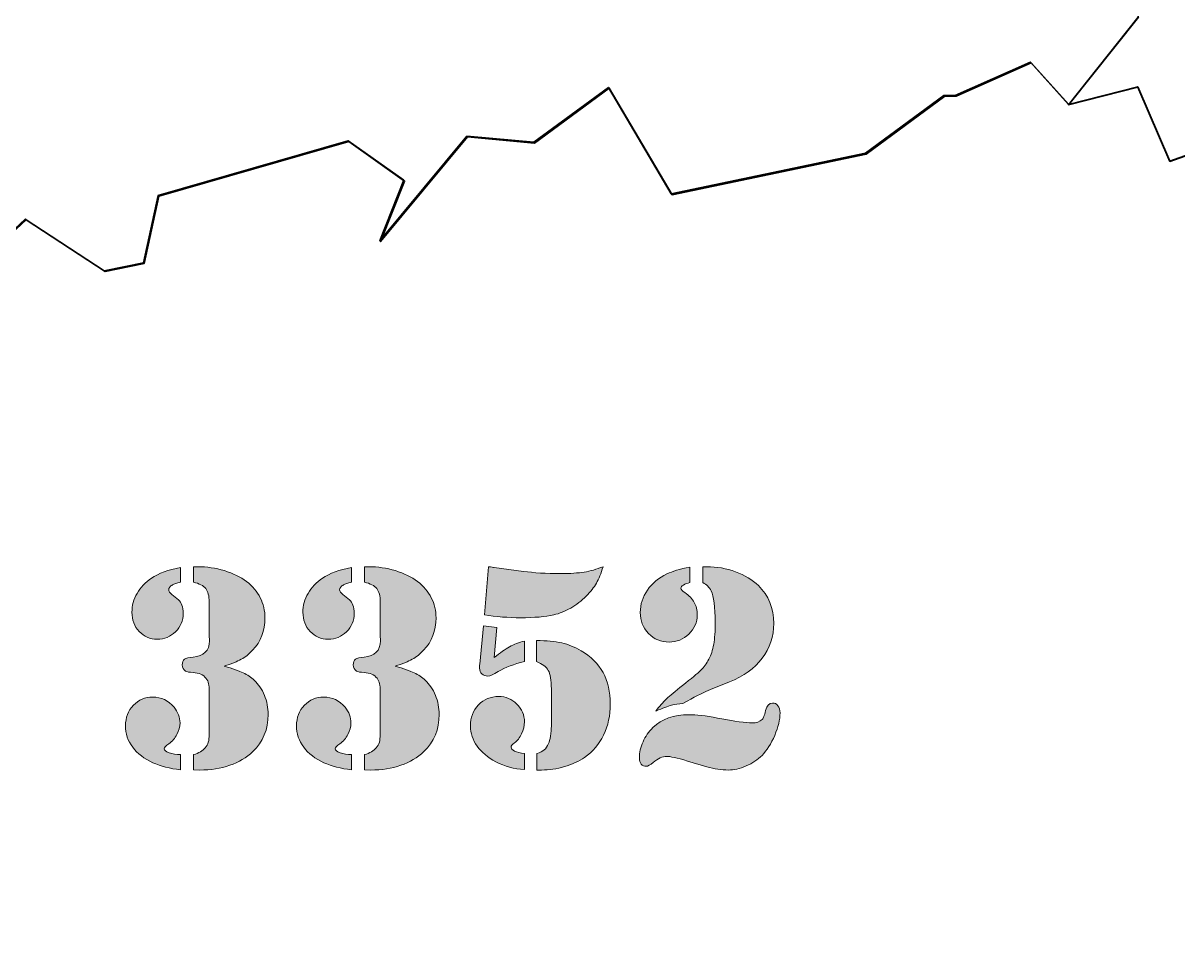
# Model space of a CAD drawing. Header units: inches. Extents: x 5 to 292, y -204 to -7.
# Drawn here: x 152.79 to 181.54, y -76.42 to -53.23 of the extents above; entities that cross this region are included whole.
import ezdxf

# ---------------------------------------------------------------- set-up
doc = ezdxf.new("R2010")
doc.units = ezdxf.units.IN
doc.header["$MEASUREMENT"] = 0
for name, color, linetype in [('Layer 4', 7, 'Continuous'), ('Legend', 7, 'Continuous'), ('MapBelgium', 7, 'Continuous')]:
    doc.layers.add(name, color=color, linetype=linetype)

# ---------------------------------------------------------------- blocks, each defined once
blk = doc.blocks.new('block 2')
at = {"layer": 'MapBelgium', "color": 250, "lineweight": 35, "true_color": 0x231f20}
for points in [[(180.56, -53.08), (178.82, -55.258), (178.82, -55.258), (177.886, -54.219), (176.013, -55.048), (176.013, -55.048), (175.732, -55.048), (175.732, -55.048), (173.776, -56.49), (168.942, -57.502), (167.376, -54.85), (165.522, -56.215), (163.854, -56.063), (161.688, -58.669), (162.285, -57.162), (160.896, -56.177), (156.164, -57.542), (155.802, -59.213), (154.827, -59.415), (152.859, -58.127), (151.643, -59.254)], [(178.811, -55.255), (180.538, -54.816), (181.339, -56.666), (182.574, -56.227)], [(151.624, -59.235), (152.84, -58.109), (154.808, -59.396), (155.783, -59.195), (156.145, -57.524), (160.877, -56.159), (162.267, -57.143), (161.669, -58.65), (163.836, -56.044), (165.504, -56.196), (167.357, -54.831), (168.923, -57.483), (173.757, -56.471), (175.713, -55.029), (175.713, -55.029), (175.995, -55.029), (175.995, -55.029), (177.867, -54.2), (178.811, -55.255), (178.811, -55.255)]]:
    blk.add_lwpolyline(points, dxfattribs=at)
blk.add_open_spline([(212.144, -31.983), (212.144, -31.983), (213.481, -33.24), (213.481, -33.24), (213.481, -33.24), (213.722, -37.309), (213.722, -37.309), (213.722, -37.309), (219.169, -39.618), (219.169, -39.618), (219.169, -39.618), (219.559, -40.834), (219.559, -40.834), (219.559, -40.834), (225.99, -40.967), (225.99, -40.967), (225.99, -40.967), (226.695, -44.031), (226.695, -44.031), (226.695, -44.031), (229.511, -42.49), (229.511, -42.49), (229.511, -42.49), (231.334, -44.767), (231.334, -44.767), (231.334, -44.767), (228.608, -47.302), (228.608, -47.302), (228.608, -47.302), (229.951, -49.214), (229.951, -49.214), (229.951, -49.214), (227.778, -49.836), (227.778, -49.836), (227.778, -49.836), (228.038, -52.711), (228.038, -52.711), (228.038, -52.711), (226.466, -52.597), (226.466, -52.597), (226.466, -52.597), (225.522, -55.32), (225.522, -55.32), (225.522, -55.32), (226.612, -56.342), (226.612, -56.342), (226.612, -56.342), (226.014, -58.765), (226.014, -58.765), (226.014, -58.765), (223.288, -62.15), (223.288, -62.15), (223.288, -62.15), (223.752, -62.856), (223.752, -62.856), (223.752, -62.856), (225.114, -62.398), (225.114, -62.398), (225.114, -62.398), (225.494, -63.323), (225.494, -63.323), (225.494, -63.323), (223.418, -67.21), (223.418, -67.21), (223.418, -67.21), (222.022, -67.105), (222.022, -67.105), (222.022, -67.105), (220.747, -69.893), (220.747, -69.893), (220.747, -69.893), (218.723, -70.797), (218.723, -70.797), (218.723, -70.797), (218.989, -74.99), (218.989, -74.99), (218.989, -74.99), (221.326, -76.445), (221.326, -76.445), (221.326, -76.445), (221.326, -76.445), (221.326, -76.445), (221.326, -76.445), (221.187, -77.166), (221.187, -77.166), (221.187, -77.166), (219.256, -77.033), (219.256, -77.033), (219.256, -77.033), (216.637, -79.92), (216.637, -79.92), (216.637, -79.92), (211.983, -81.656), (211.983, -81.656), (211.983, -81.656), (211.983, -81.656), (211.983, -81.656), (211.983, -81.656), (211.64, -81.486), (211.64, -81.486), (211.64, -81.486), (211.64, -81.486), (211.64, -81.486), (211.64, -81.486), (211.488, -83.08), (211.488, -83.08), (211.488, -83.08), (208.659, -84.807), (208.659, -84.807), (208.659, -84.807), (207.725, -83.411), (207.725, -83.411), (207.725, -83.411), (206.883, -85.165), (206.883, -85.165), (206.883, -85.165), (205.119, -85.261), (205.119, -85.261), (205.119, -85.261), (203.265, -82.51), (203.265, -82.51), (203.265, -82.51), (200.978, -82.69), (200.978, -82.69), (200.978, -82.69), (198.298, -85.487), (198.298, -85.487), (198.298, -85.487), (196.605, -84.339), (196.605, -84.339), (196.605, -84.339), (195.535, -85.58), (195.535, -85.58), (195.535, -85.58), (194.331, -84.482), (194.331, -84.482), (194.331, -84.482), (193.826, -85.373), (193.826, -85.373), (193.826, -85.373), (190.472, -84.763), (190.472, -84.763), (190.472, -84.763), (190.069, -85.654), (190.069, -85.654), (190.069, -85.654), (190.84, -86.632), (190.84, -86.632), (190.84, -86.632), (189.918, -87.468), (189.918, -87.468), (189.918, -87.468), (186.009, -86.208), (186.009, -86.208), (186.009, -86.208), (186.009, -86.208), (186.009, -86.208), (186.009, -86.208), (187.17, -83.696), (187.17, -83.696), (187.17, -83.696), (186.08, -83.135), (186.08, -83.135), (186.08, -83.135), (186.455, -81.647), (186.455, -81.647), (186.455, -81.647), (186.455, -81.647), (186.455, -81.647), (186.455, -81.647), (186.956, -81), (186.956, -81), (186.956, -81), (186.956, -81), (186.956, -81), (186.956, -81), (186.554, -78.874), (186.554, -78.874), (186.554, -78.874), (189.119, -76.726), (189.119, -76.726), (189.119, -76.726), (189.119, -76.726), (189.119, -76.726), (189.119, -76.726), (188.692, -76.708), (188.692, -76.708), (188.692, -76.708), (188.692, -76.708), (188.692, -76.708), (188.692, -76.708), (187.77, -76.203), (187.77, -76.203), (187.77, -76.203), (188.138, -73.01), (188.138, -73.01), (188.138, -73.01), (189.24, -70.107), (189.24, -70.107), (189.24, -70.107), (190.577, -70.286), (190.577, -70.286), (190.577, -70.286), (191.137, -67.755), (191.137, -67.755), (191.137, -67.755), (189.998, -66.811), (189.998, -66.811), (189.998, -66.811), (188.107, -66.857), (188.107, -66.857), (188.107, -66.857), (187.922, -66.068), (187.922, -66.068), (187.922, -66.068), (187.922, -66.068), (187.922, -66.068), (187.922, -66.068), (186.693, -66.535), (186.693, -66.535), (186.693, -66.535), (186.693, -66.535), (186.693, -66.535), (186.693, -66.535), (185.446, -67.241), (185.446, -67.241), (185.446, -67.241), (184.626, -66.059), (184.626, -66.059), (184.626, -66.059), (183.849, -66.508), (183.849, -66.508), (183.849, -66.508), (182.525, -64.05), (182.525, -64.05), (182.525, -64.05), (184.561, -62.392), (184.561, -62.392), (184.561, -62.392), (184.759, -59.941), (184.759, -59.941), (184.759, -59.941), (187.504, -58.854), (187.504, -58.854), (187.504, -58.854), (186.962, -56.611), (186.962, -56.611), (186.962, -56.611), (187.625, -56.277), (187.625, -56.277), (187.625, -56.277), (187.752, -57.097), (187.752, -57.097), (187.752, -57.097), (189.454, -56.267), (189.454, -56.267), (189.454, -56.267), (187.027, -53.822), (187.027, -53.822), (187.027, -53.822), (184.74, -54.11), (184.74, -54.11), (184.74, -54.11), (184.938, -56.317), (184.938, -56.317), (184.938, -56.317), (183.422, -57.177), (183.422, -57.177), (183.422, -57.177), (182.574, -56.233), (182.574, -56.233), (182.574, -56.233), (181.339, -56.673), (181.339, -56.673), (181.339, -56.673), (180.538, -54.822), (180.538, -54.822), (180.538, -54.822), (178.811, -55.261), (178.811, -55.261), (178.811, -55.261), (178.811, -55.261), (178.811, -55.261), (178.811, -55.261), (180.55, -53.083), (180.55, -53.083), (180.55, -53.083), (180.696, -51.402), (180.696, -51.402), (180.696, -51.402), (185.703, -50.35), (185.703, -50.35), (185.703, -50.35), (187.804, -47.311), (187.804, -47.311), (187.804, -47.311), (189.512, -47.206), (189.512, -47.206), (189.512, -47.206), (189.512, -47.206), (189.512, -47.206), (189.512, -47.206), (190.001, -47.119), (190.001, -47.119), (190.001, -47.119), (190.001, -47.119), (190.001, -47.119), (190.001, -47.119), (191.601, -46.918), (191.601, -46.918), (191.601, -46.918), (192.341, -45.272), (192.341, -45.272), (192.341, -45.272), (194.043, -45.912), (194.043, -45.912), (194.043, -45.912), (195.717, -44.238), (195.717, -44.238), (195.717, -44.238), (195.634, -41.078), (195.634, -41.078), (195.634, -41.078), (192.839, -37.572), (192.839, -37.572), (192.839, -37.572), (192.966, -35.069), (192.966, -35.069), (192.966, -35.069), (194.229, -33.657), (194.229, -33.657), (194.229, -33.657), (194.229, -33.657), (194.229, -33.657), (194.229, -33.657), (200.14, -33.503), (200.14, -33.503), (200.14, -33.503), (200.737, -32.333), (200.737, -32.333), (200.737, -32.333), (205.042, -33.484), (205.042, -33.484), (205.042, -33.484), (209.17, -29.826), (209.17, -29.826), (209.17, -29.826), (211.005, -30.306), (211.005, -30.306), (211.005, -30.306), (212.144, -31.983), (212.144, -31.983)], degree=3, knots=[0, 0, 0, 0, 1, 1, 1, 2, 2, 2, 3, 3, 3, 4, 4, 4, 5, 5, 5, 6, 6, 6, 7, 7, 7, 8, 8, 8, 9, 9, 9, 10, 10, 10, 11, 11, 11, 12, 12, 12, 13, 13, 13, 14, 14, 14, 15, 15, 15, 16, 16, 16, 17, 17, 17, 18, 18, 18, 19, 19, 19, 20, 20, 20, 21, 21, 21, 22, 22, 22, 23, 23, 23, 24, 24, 24, 25, 25, 25, 26, 26, 26, 27, 27, 27, 28, 28, 28, 29, 29, 29, 30, 30, 30, 31, 31, 31, 32, 32, 32, 33, 33, 33, 34, 34, 34, 35, 35, 35, 36, 36, 36, 37, 37, 37, 38, 38, 38, 39, 39, 39, 40, 40, 40, 41, 41, 41, 42, 42, 42, 43, 43, 43, 44, 44, 44, 45, 45, 45, 46, 46, 46, 47, 47, 47, 48, 48, 48, 49, 49, 49, 50, 50, 50, 51, 51, 51, 52, 52, 52, 53, 53, 53, 54, 54, 54, 55, 55, 55, 56, 56, 56, 57, 57, 57, 58, 58, 58, 59, 59, 59, 60, 60, 60, 61, 61, 61, 62, 62, 62, 63, 63, 63, 64, 64, 64, 65, 65, 65, 66, 66, 66, 67, 67, 67, 68, 68, 68, 69, 69, 69, 70, 70, 70, 71, 71, 71, 72, 72, 72, 73, 73, 73, 74, 74, 74, 75, 75, 75, 76, 76, 76, 77, 77, 77, 78, 78, 78, 79, 79, 79, 80, 80, 80, 81, 81, 81, 82, 82, 82, 83, 83, 83, 84, 84, 84, 85, 85, 85, 86, 86, 86, 87, 87, 87, 88, 88, 88, 89, 89, 89, 90, 90, 90, 91, 91, 91, 92, 92, 92, 93, 93, 93, 94, 94, 94, 95, 95, 95, 96, 96, 96, 97, 97, 97, 98, 98, 98, 99, 99, 99, 100, 100, 100, 101, 101, 101, 102, 102, 102, 103, 103, 103, 104, 104, 104, 105, 105, 105, 106, 106, 106, 107, 107, 107, 108, 108, 108, 109, 109, 109, 110, 110, 110, 111, 111, 111, 112, 112, 112, 113, 113, 113, 114, 114, 114, 115, 115, 115, 116, 116, 116, 117, 117, 117, 117], dxfattribs=at)
blk = doc.blocks.new('block 6')
at = {"layer": 'Legend', "true_color": 0xffffff}
h = blk.add_hatch(color=7, dxfattribs=at)
h.dxf.hatch_style = 2
edge = h.paths.add_edge_path()
edge.add_spline(control_points=[(156.706, -71.44), (156.706, -71.44), (156.706, -71.819), (156.706, -71.819), (156.439, -71.786), (156.21, -71.727), (156.019, -71.642), (155.802, -71.546), (155.634, -71.417), (155.514, -71.257), (155.395, -71.097), (155.336, -70.917), (155.336, -70.72), (155.336, -70.517), (155.4, -70.348), (155.531, -70.212), (155.661, -70.075), (155.822, -70.007), (156.016, -70.007), (156.228, -70.007), (156.404, -70.092), (156.543, -70.26), (156.642, -70.381), (156.692, -70.51), (156.692, -70.647), (156.692, -70.746), (156.667, -70.843), (156.616, -70.937), (156.565, -71.031), (156.498, -71.108), (156.413, -71.168), (156.336, -71.224), (156.297, -71.266), (156.297, -71.295), (156.297, -71.333), (156.338, -71.367), (156.421, -71.396), (156.502, -71.425), (156.598, -71.44), (156.706, -71.44)], knot_values=[0, 0, 0, 0, 1, 1, 1, 2, 2, 2, 3, 3, 3, 4, 4, 4, 5, 5, 5, 6, 6, 6, 7, 7, 7, 8, 8, 8, 9, 9, 9, 10, 10, 10, 11, 11, 11, 12, 12, 12, 13, 13, 13, 13], degree=3, periodic=1)
edge = h.paths.add_edge_path()
edge.add_spline(control_points=[(156.706, -66.78), (156.706, -66.78), (156.706, -67.146), (156.706, -67.146), (156.612, -67.167), (156.545, -67.19), (156.504, -67.215), (156.477, -67.229), (156.455, -67.248), (156.437, -67.272), (156.419, -67.296), (156.41, -67.317), (156.41, -67.334), (156.412, -67.372), (156.437, -67.411), (156.486, -67.45), (156.486, -67.45), (156.652, -67.583), (156.652, -67.583), (156.732, -67.649), (156.771, -67.763), (156.771, -67.927), (156.771, -68.103), (156.708, -68.254), (156.582, -68.379), (156.455, -68.505), (156.302, -68.567), (156.124, -68.567), (155.945, -68.567), (155.796, -68.503), (155.675, -68.374), (155.555, -68.245), (155.495, -68.085), (155.495, -67.895), (155.495, -67.731), (155.537, -67.574), (155.623, -67.426), (155.709, -67.278), (155.829, -67.152), (155.983, -67.048), (156.161, -66.928), (156.403, -66.838), (156.706, -66.78)], knot_values=[0, 0, 0, 0, 1, 1, 1, 2, 2, 2, 3, 3, 3, 4, 4, 4, 5, 5, 5, 6, 6, 6, 7, 7, 7, 8, 8, 8, 9, 9, 9, 10, 10, 10, 11, 11, 11, 12, 12, 12, 13, 13, 13, 14, 14, 14, 14], degree=3, periodic=1)
edge = h.paths.add_edge_path()
edge.add_spline(control_points=[(157.795, -69.237), (158.005, -69.299), (158.162, -69.355), (158.265, -69.405), (158.369, -69.454), (158.461, -69.515), (158.54, -69.587), (158.646, -69.686), (158.731, -69.812), (158.794, -69.964), (158.856, -70.116), (158.887, -70.274), (158.887, -70.438), (158.887, -70.811), (158.76, -71.12), (158.504, -71.364), (158.347, -71.513), (158.156, -71.627), (157.931, -71.705), (157.705, -71.784), (157.457, -71.823), (157.188, -71.823), (157.188, -71.823), (157.028, -71.819), (157.028, -71.819), (157.028, -71.819), (157.028, -71.44), (157.028, -71.44), (157.163, -71.401), (157.261, -71.344), (157.321, -71.27), (157.357, -71.226), (157.383, -71.18), (157.397, -71.13), (157.412, -71.081), (157.419, -71.015), (157.419, -70.933), (157.419, -70.933), (157.419, -69.895), (157.419, -69.895), (157.419, -69.794), (157.414, -69.72), (157.405, -69.674), (157.395, -69.628), (157.373, -69.584), (157.339, -69.54), (157.272, -69.451), (157.166, -69.403), (157.021, -69.396), (156.924, -69.391), (156.861, -69.379), (156.829, -69.36), (156.776, -69.326), (156.75, -69.275), (156.75, -69.208), (156.75, -69.14), (156.768, -69.093), (156.806, -69.067), (156.843, -69.04), (156.914, -69.022), (157.017, -69.012), (157.288, -68.988), (157.423, -68.852), (157.423, -68.604), (157.423, -68.604), (157.419, -68.462), (157.419, -68.462), (157.419, -68.462), (157.419, -67.645), (157.419, -67.645), (157.419, -67.493), (157.39, -67.38), (157.332, -67.307), (157.274, -67.233), (157.173, -67.18), (157.028, -67.146), (157.028, -67.146), (157.028, -66.762), (157.028, -66.762), (157.028, -66.762), (157.13, -66.762), (157.13, -66.762), (157.361, -66.762), (157.584, -66.795), (157.799, -66.86), (158.013, -66.925), (158.197, -67.016), (158.349, -67.131), (158.498, -67.245), (158.612, -67.379), (158.69, -67.535), (158.769, -67.69), (158.808, -67.857), (158.808, -68.036), (158.808, -68.356), (158.706, -68.625), (158.501, -68.842), (158.411, -68.936), (158.317, -69.011), (158.217, -69.067), (158.116, -69.122), (157.976, -69.179), (157.795, -69.237)], knot_values=[0, 0, 0, 0, 1, 1, 1, 2, 2, 2, 3, 3, 3, 4, 4, 4, 5, 5, 5, 6, 6, 6, 7, 7, 7, 8, 8, 8, 9, 9, 9, 10, 10, 10, 11, 11, 11, 12, 12, 12, 13, 13, 13, 14, 14, 14, 15, 15, 15, 16, 16, 16, 17, 17, 17, 18, 18, 18, 19, 19, 19, 20, 20, 20, 21, 21, 21, 22, 22, 22, 23, 23, 23, 24, 24, 24, 25, 25, 25, 26, 26, 26, 27, 27, 27, 28, 28, 28, 29, 29, 29, 30, 30, 30, 31, 31, 31, 32, 32, 32, 33, 33, 33, 34, 34, 34, 34], degree=3, periodic=1)
h = blk.add_hatch(color=7, dxfattribs=at)
h.dxf.hatch_style = 2
edge = h.paths.add_edge_path()
edge.add_spline(control_points=[(160.964, -71.44), (160.964, -71.44), (160.964, -71.819), (160.964, -71.819), (160.696, -71.786), (160.467, -71.727), (160.277, -71.642), (160.059, -71.546), (159.891, -71.417), (159.772, -71.257), (159.653, -71.097), (159.593, -70.917), (159.593, -70.72), (159.593, -70.517), (159.658, -70.348), (159.788, -70.212), (159.918, -70.075), (160.08, -70.007), (160.273, -70.007), (160.485, -70.007), (160.661, -70.092), (160.801, -70.26), (160.9, -70.381), (160.949, -70.51), (160.949, -70.647), (160.949, -70.746), (160.924, -70.843), (160.873, -70.937), (160.823, -71.031), (160.755, -71.108), (160.671, -71.168), (160.593, -71.224), (160.555, -71.266), (160.555, -71.295), (160.555, -71.333), (160.596, -71.367), (160.678, -71.396), (160.76, -71.425), (160.855, -71.44), (160.964, -71.44)], knot_values=[0, 0, 0, 0, 1, 1, 1, 2, 2, 2, 3, 3, 3, 4, 4, 4, 5, 5, 5, 6, 6, 6, 7, 7, 7, 8, 8, 8, 9, 9, 9, 10, 10, 10, 11, 11, 11, 12, 12, 12, 13, 13, 13, 13], degree=3, periodic=1)
edge = h.paths.add_edge_path()
edge.add_spline(control_points=[(160.964, -66.78), (160.964, -66.78), (160.964, -67.146), (160.964, -67.146), (160.87, -67.167), (160.802, -67.19), (160.761, -67.215), (160.735, -67.229), (160.712, -67.248), (160.694, -67.272), (160.676, -67.296), (160.667, -67.317), (160.667, -67.334), (160.67, -67.372), (160.695, -67.411), (160.743, -67.45), (160.743, -67.45), (160.91, -67.583), (160.91, -67.583), (160.989, -67.649), (161.029, -67.763), (161.029, -67.927), (161.029, -68.103), (160.966, -68.254), (160.839, -68.379), (160.712, -68.505), (160.56, -68.567), (160.381, -68.567), (160.203, -68.567), (160.053, -68.503), (159.933, -68.374), (159.812, -68.245), (159.752, -68.085), (159.752, -67.895), (159.752, -67.731), (159.795, -67.574), (159.88, -67.426), (159.966, -67.278), (160.086, -67.152), (160.24, -67.048), (160.419, -66.928), (160.66, -66.838), (160.964, -66.78)], knot_values=[0, 0, 0, 0, 1, 1, 1, 2, 2, 2, 3, 3, 3, 4, 4, 4, 5, 5, 5, 6, 6, 6, 7, 7, 7, 8, 8, 8, 9, 9, 9, 10, 10, 10, 11, 11, 11, 12, 12, 12, 13, 13, 13, 14, 14, 14, 14], degree=3, periodic=1)
edge = h.paths.add_edge_path()
edge.add_spline(control_points=[(162.053, -69.237), (162.262, -69.299), (162.419, -69.355), (162.523, -69.405), (162.626, -69.454), (162.718, -69.515), (162.798, -69.587), (162.904, -69.686), (162.988, -69.812), (163.051, -69.964), (163.114, -70.116), (163.145, -70.274), (163.145, -70.438), (163.145, -70.811), (163.017, -71.12), (162.762, -71.364), (162.605, -71.513), (162.414, -71.627), (162.188, -71.705), (161.963, -71.784), (161.715, -71.823), (161.445, -71.823), (161.445, -71.823), (161.286, -71.819), (161.286, -71.819), (161.286, -71.819), (161.286, -71.44), (161.286, -71.44), (161.421, -71.401), (161.518, -71.344), (161.579, -71.27), (161.615, -71.226), (161.64, -71.18), (161.655, -71.13), (161.669, -71.081), (161.677, -71.015), (161.677, -70.933), (161.677, -70.933), (161.677, -69.895), (161.677, -69.895), (161.677, -69.794), (161.671, -69.72), (161.662, -69.674), (161.652, -69.628), (161.63, -69.584), (161.597, -69.54), (161.529, -69.451), (161.423, -69.403), (161.278, -69.396), (161.182, -69.391), (161.118, -69.379), (161.087, -69.36), (161.034, -69.326), (161.007, -69.275), (161.007, -69.208), (161.007, -69.14), (161.026, -69.093), (161.063, -69.067), (161.101, -69.04), (161.171, -69.022), (161.275, -69.012), (161.545, -68.988), (161.68, -68.852), (161.68, -68.604), (161.68, -68.604), (161.677, -68.462), (161.677, -68.462), (161.677, -68.462), (161.677, -67.645), (161.677, -67.645), (161.677, -67.493), (161.648, -67.38), (161.59, -67.307), (161.532, -67.233), (161.431, -67.18), (161.286, -67.146), (161.286, -67.146), (161.286, -66.762), (161.286, -66.762), (161.286, -66.762), (161.387, -66.762), (161.387, -66.762), (161.619, -66.762), (161.842, -66.795), (162.056, -66.86), (162.271, -66.925), (162.454, -67.016), (162.606, -67.131), (162.756, -67.245), (162.87, -67.379), (162.948, -67.535), (163.026, -67.69), (163.066, -67.857), (163.066, -68.036), (163.066, -68.356), (162.963, -68.625), (162.758, -68.842), (162.669, -68.936), (162.574, -69.011), (162.474, -69.067), (162.374, -69.122), (162.233, -69.179), (162.053, -69.237)], knot_values=[0, 0, 0, 0, 1, 1, 1, 2, 2, 2, 3, 3, 3, 4, 4, 4, 5, 5, 5, 6, 6, 6, 7, 7, 7, 8, 8, 8, 9, 9, 9, 10, 10, 10, 11, 11, 11, 12, 12, 12, 13, 13, 13, 14, 14, 14, 15, 15, 15, 16, 16, 16, 17, 17, 17, 18, 18, 18, 19, 19, 19, 20, 20, 20, 21, 21, 21, 22, 22, 22, 23, 23, 23, 24, 24, 24, 25, 25, 25, 26, 26, 26, 27, 27, 27, 28, 28, 28, 29, 29, 29, 30, 30, 30, 31, 31, 31, 32, 32, 32, 33, 33, 33, 34, 34, 34, 34], degree=3, periodic=1)
h = blk.add_hatch(color=7, dxfattribs=at)
h.dxf.hatch_style = 2
edge = h.paths.add_edge_path()
edge.add_spline(control_points=[(165.265, -71.414), (165.265, -71.414), (165.265, -71.812), (165.265, -71.812), (165.011, -71.795), (164.777, -71.73), (164.559, -71.617), (164.354, -71.511), (164.197, -71.381), (164.087, -71.228), (163.978, -71.075), (163.923, -70.908), (163.923, -70.727), (163.923, -70.517), (163.99, -70.342), (164.123, -70.202), (164.257, -70.063), (164.425, -69.993), (164.628, -69.993), (164.802, -69.993), (164.952, -70.055), (165.078, -70.181), (165.205, -70.306), (165.268, -70.454), (165.268, -70.626), (165.268, -70.722), (165.244, -70.82), (165.196, -70.921), (165.148, -71.021), (165.089, -71.097), (165.019, -71.15), (164.963, -71.191), (164.936, -71.225), (164.936, -71.251), (164.936, -71.29), (164.965, -71.324), (165.022, -71.353), (165.08, -71.382), (165.161, -71.402), (165.265, -71.414)], knot_values=[0, 0, 0, 0, 1, 1, 1, 2, 2, 2, 3, 3, 3, 4, 4, 4, 5, 5, 5, 6, 6, 6, 7, 7, 7, 8, 8, 8, 9, 9, 9, 10, 10, 10, 11, 11, 11, 12, 12, 12, 13, 13, 13, 13], degree=3, periodic=1)
edge = h.paths.add_edge_path()
edge.add_spline(control_points=[(164.245, -68.235), (164.245, -68.235), (164.577, -68.271), (164.577, -68.271), (164.577, -68.271), (164.516, -69.023), (164.516, -69.023), (164.658, -68.905), (164.785, -68.816), (164.896, -68.755), (165.007, -68.695), (165.13, -68.648), (165.265, -68.614), (165.265, -68.614), (165.265, -69.124), (165.265, -69.124), (165.007, -69.185), (164.79, -69.268), (164.614, -69.374), (164.498, -69.446), (164.413, -69.483), (164.36, -69.483), (164.295, -69.483), (164.244, -69.465), (164.207, -69.43), (164.169, -69.395), (164.151, -69.348), (164.151, -69.287), (164.151, -69.258), (164.152, -69.225), (164.154, -69.186), (164.154, -69.186), (164.245, -68.235), (164.245, -68.235)], knot_values=[0, 0, 0, 0, 1, 1, 1, 2, 2, 2, 3, 3, 3, 4, 4, 4, 5, 5, 5, 6, 6, 6, 7, 7, 7, 8, 8, 8, 9, 9, 9, 10, 10, 10, 11, 11, 11, 11], degree=3, periodic=1)
edge = h.paths.add_edge_path()
edge.add_spline(control_points=[(164.27, -67.96), (164.27, -67.96), (164.371, -66.762), (164.371, -66.762), (164.451, -66.772), (164.498, -66.778), (164.512, -66.78), (164.512, -66.78), (165.243, -66.878), (165.243, -66.878), (165.501, -66.914), (165.81, -66.932), (166.169, -66.932), (166.41, -66.932), (166.606, -66.92), (166.755, -66.896), (166.905, -66.872), (167.061, -66.827), (167.225, -66.762), (167.175, -66.929), (167.119, -67.065), (167.059, -67.171), (166.999, -67.277), (166.914, -67.385), (166.806, -67.493), (166.69, -67.609), (166.561, -67.708), (166.421, -67.79), (166.279, -67.872), (166.139, -67.928), (165.999, -67.96), (165.787, -68.008), (165.512, -68.032), (165.174, -68.032), (164.868, -68.032), (164.566, -68.008), (164.27, -67.96)], knot_values=[0, 0, 0, 0, 1, 1, 1, 2, 2, 2, 3, 3, 3, 4, 4, 4, 5, 5, 5, 6, 6, 6, 7, 7, 7, 8, 8, 8, 9, 9, 9, 10, 10, 10, 11, 11, 11, 12, 12, 12, 12], degree=3, periodic=1)
edge = h.paths.add_edge_path()
edge.add_spline(control_points=[(165.569, -69.124), (165.569, -69.124), (165.569, -68.6), (165.569, -68.6), (165.817, -68.6), (166.025, -68.619), (166.195, -68.658), (166.363, -68.696), (166.525, -68.762), (166.679, -68.853), (167.164, -69.138), (167.406, -69.579), (167.406, -70.177), (167.406, -70.464), (167.351, -70.722), (167.24, -70.951), (167.129, -71.18), (166.971, -71.366), (166.766, -71.508), (166.621, -71.605), (166.454, -71.681), (166.263, -71.738), (166.073, -71.795), (165.882, -71.823), (165.692, -71.823), (165.692, -71.823), (165.579, -71.823), (165.579, -71.823), (165.579, -71.823), (165.579, -71.414), (165.579, -71.414), (165.654, -71.39), (165.714, -71.359), (165.758, -71.322), (165.803, -71.285), (165.84, -71.232), (165.869, -71.165), (165.888, -71.126), (165.904, -71.063), (165.918, -70.977), (165.931, -70.89), (165.938, -70.807), (165.938, -70.727), (165.938, -70.727), (165.938, -69.801), (165.938, -69.801), (165.938, -69.589), (165.912, -69.436), (165.862, -69.343), (165.811, -69.251), (165.713, -69.178), (165.569, -69.124)], knot_values=[0, 0, 0, 0, 1, 1, 1, 2, 2, 2, 3, 3, 3, 4, 4, 4, 5, 5, 5, 6, 6, 6, 7, 7, 7, 8, 8, 8, 9, 9, 9, 10, 10, 10, 11, 11, 11, 12, 12, 12, 13, 13, 13, 14, 14, 14, 15, 15, 15, 16, 16, 16, 17, 17, 17, 17], degree=3, periodic=1)
h = blk.add_hatch(color=7, dxfattribs=at)
h.dxf.hatch_style = 2
edge = h.paths.add_edge_path()
edge.add_spline(control_points=[(171.447, -70.155), (171.5, -70.153), (171.544, -70.175), (171.579, -70.221), (171.614, -70.266), (171.631, -70.327), (171.631, -70.401), (171.631, -70.568), (171.587, -70.754), (171.499, -70.96), (171.411, -71.167), (171.306, -71.332), (171.183, -71.458), (171.077, -71.566), (170.945, -71.654), (170.789, -71.722), (170.631, -71.789), (170.483, -71.823), (170.343, -71.823), (170.175, -71.823), (169.996, -71.795), (169.808, -71.74), (169.808, -71.74), (169.331, -71.599), (169.331, -71.599), (169.063, -71.522), (168.889, -71.483), (168.81, -71.483), (168.704, -71.483), (168.591, -71.534), (168.473, -71.635), (168.398, -71.698), (168.342, -71.729), (168.303, -71.729), (168.248, -71.729), (168.205, -71.711), (168.175, -71.675), (168.145, -71.639), (168.13, -71.587), (168.13, -71.519), (168.13, -71.389), (168.16, -71.256), (168.22, -71.121), (168.28, -70.986), (168.362, -70.868), (168.466, -70.767), (168.685, -70.552), (168.984, -70.445), (169.363, -70.445), (169.539, -70.445), (169.777, -70.473), (170.076, -70.528), (170.512, -70.61), (170.797, -70.651), (170.929, -70.651), (171.045, -70.651), (171.131, -70.622), (171.186, -70.564), (171.205, -70.542), (171.221, -70.518), (171.232, -70.49), (171.242, -70.462), (171.256, -70.412), (171.273, -70.34), (171.299, -70.222), (171.357, -70.16), (171.447, -70.155)], knot_values=[0, 0, 0, 0, 1, 1, 1, 2, 2, 2, 3, 3, 3, 4, 4, 4, 5, 5, 5, 6, 6, 6, 7, 7, 7, 8, 8, 8, 9, 9, 9, 10, 10, 10, 11, 11, 11, 12, 12, 12, 13, 13, 13, 14, 14, 14, 15, 15, 15, 16, 16, 16, 17, 17, 17, 18, 18, 18, 19, 19, 19, 20, 20, 20, 21, 21, 21, 22, 22, 22, 22], degree=3, periodic=1)
edge = h.paths.add_edge_path()
edge.add_spline(control_points=[(169.388, -66.773), (169.388, -66.773), (169.388, -67.157), (169.388, -67.157), (169.321, -67.171), (169.266, -67.192), (169.224, -67.218), (169.182, -67.245), (169.162, -67.271), (169.164, -67.298), (169.169, -67.331), (169.201, -67.368), (169.262, -67.406), (169.371, -67.481), (169.449, -67.562), (169.497, -67.649), (169.545, -67.735), (169.569, -67.84), (169.569, -67.963), (169.569, -68.147), (169.5, -68.305), (169.361, -68.437), (169.223, -68.57), (169.059, -68.636), (168.871, -68.636), (168.666, -68.636), (168.495, -68.565), (168.358, -68.425), (168.22, -68.283), (168.151, -68.108), (168.151, -67.898), (168.151, -67.7), (168.211, -67.516), (168.33, -67.345), (168.45, -67.174), (168.612, -67.038), (168.817, -66.94), (168.947, -66.877), (169.138, -66.821), (169.388, -66.773)], knot_values=[0, 0, 0, 0, 1, 1, 1, 2, 2, 2, 3, 3, 3, 4, 4, 4, 5, 5, 5, 6, 6, 6, 7, 7, 7, 8, 8, 8, 9, 9, 9, 10, 10, 10, 11, 11, 11, 12, 12, 12, 13, 13, 13, 13], degree=3, periodic=1)
edge = h.paths.add_edge_path()
edge.add_spline(control_points=[(169.707, -67.157), (169.707, -67.157), (169.707, -66.762), (169.707, -66.762), (169.707, -66.762), (169.805, -66.762), (169.805, -66.762), (170.055, -66.762), (170.295, -66.804), (170.523, -66.887), (170.75, -66.97), (170.94, -67.085), (171.092, -67.233), (171.348, -67.481), (171.475, -67.794), (171.475, -68.173), (171.475, -68.499), (171.38, -68.788), (171.188, -69.04), (170.996, -69.292), (170.724, -69.489), (170.372, -69.631), (170.372, -69.631), (169.898, -69.819), (169.898, -69.819), (169.761, -69.874), (169.567, -69.971), (169.316, -70.108), (169.316, -70.108), (169.208, -70.17), (169.208, -70.17), (169.111, -70.17), (169.018, -70.183), (168.929, -70.208), (168.84, -70.233), (168.711, -70.282), (168.542, -70.354), (168.629, -70.239), (168.716, -70.139), (168.804, -70.054), (168.892, -69.97), (169.024, -69.859), (169.2, -69.721), (169.427, -69.545), (169.58, -69.418), (169.658, -69.34), (169.736, -69.261), (169.803, -69.17), (169.859, -69.067), (169.914, -68.96), (169.954, -68.836), (169.98, -68.692), (170.005, -68.549), (170.018, -68.367), (170.018, -68.148), (170.018, -67.762), (169.984, -67.501), (169.917, -67.366), (169.89, -67.313), (169.862, -67.272), (169.831, -67.243), (169.802, -67.215), (169.76, -67.186), (169.707, -67.157)], knot_values=[0, 0, 0, 0, 1, 1, 1, 2, 2, 2, 3, 3, 3, 4, 4, 4, 5, 5, 5, 6, 6, 6, 7, 7, 7, 8, 8, 8, 9, 9, 9, 10, 10, 10, 11, 11, 11, 12, 12, 12, 13, 13, 13, 14, 14, 14, 15, 15, 15, 16, 16, 16, 17, 17, 17, 18, 18, 18, 19, 19, 19, 20, 20, 20, 21, 21, 21, 21], degree=3, periodic=1)
at = {"layer": 'Legend', "lineweight": 0}
for points, knots in [([(156.706, -66.78), (156.706, -66.78), (156.706, -67.146), (156.706, -67.146), (156.612, -67.167), (156.545, -67.19), (156.504, -67.215), (156.477, -67.229), (156.455, -67.248), (156.437, -67.272), (156.419, -67.296), (156.41, -67.317), (156.41, -67.334), (156.412, -67.372), (156.437, -67.411), (156.486, -67.45), (156.486, -67.45), (156.652, -67.583), (156.652, -67.583), (156.732, -67.649), (156.771, -67.763), (156.771, -67.927), (156.771, -68.103), (156.708, -68.254), (156.582, -68.379), (156.455, -68.505), (156.302, -68.567), (156.124, -68.567), (155.945, -68.567), (155.796, -68.503), (155.675, -68.374), (155.555, -68.245), (155.495, -68.085), (155.495, -67.895), (155.495, -67.731), (155.537, -67.574), (155.623, -67.426), (155.709, -67.278), (155.829, -67.152), (155.983, -67.048), (156.161, -66.928), (156.403, -66.838), (156.706, -66.78)], [0, 0, 0, 0, 1, 1, 1, 2, 2, 2, 3, 3, 3, 4, 4, 4, 5, 5, 5, 6, 6, 6, 7, 7, 7, 8, 8, 8, 9, 9, 9, 10, 10, 10, 11, 11, 11, 12, 12, 12, 13, 13, 13, 14, 14, 14, 14]), ([(157.795, -69.237), (158.005, -69.299), (158.162, -69.355), (158.265, -69.405), (158.369, -69.454), (158.461, -69.515), (158.54, -69.587), (158.646, -69.686), (158.731, -69.812), (158.794, -69.964), (158.856, -70.116), (158.887, -70.274), (158.887, -70.438), (158.887, -70.811), (158.76, -71.12), (158.504, -71.364), (158.347, -71.513), (158.156, -71.627), (157.931, -71.705), (157.705, -71.784), (157.457, -71.823), (157.188, -71.823), (157.188, -71.823), (157.028, -71.819), (157.028, -71.819), (157.028, -71.819), (157.028, -71.44), (157.028, -71.44), (157.163, -71.401), (157.261, -71.344), (157.321, -71.27), (157.357, -71.226), (157.383, -71.18), (157.397, -71.13), (157.412, -71.081), (157.419, -71.015), (157.419, -70.933), (157.419, -70.933), (157.419, -69.895), (157.419, -69.895), (157.419, -69.794), (157.414, -69.72), (157.405, -69.674), (157.395, -69.628), (157.373, -69.584), (157.339, -69.54), (157.272, -69.451), (157.166, -69.403), (157.021, -69.396), (156.924, -69.391), (156.861, -69.379), (156.829, -69.36), (156.776, -69.326), (156.75, -69.275), (156.75, -69.208), (156.75, -69.14), (156.768, -69.093), (156.806, -69.067), (156.843, -69.04), (156.914, -69.022), (157.017, -69.012), (157.288, -68.988), (157.423, -68.852), (157.423, -68.604), (157.423, -68.604), (157.419, -68.462), (157.419, -68.462), (157.419, -68.462), (157.419, -67.645), (157.419, -67.645), (157.419, -67.493), (157.39, -67.38), (157.332, -67.307), (157.274, -67.233), (157.173, -67.18), (157.028, -67.146), (157.028, -67.146), (157.028, -66.762), (157.028, -66.762), (157.028, -66.762), (157.13, -66.762), (157.13, -66.762), (157.361, -66.762), (157.584, -66.795), (157.799, -66.86), (158.013, -66.925), (158.197, -67.016), (158.349, -67.131), (158.498, -67.245), (158.612, -67.379), (158.69, -67.535), (158.769, -67.69), (158.808, -67.857), (158.808, -68.036), (158.808, -68.356), (158.706, -68.625), (158.501, -68.842), (158.411, -68.936), (158.317, -69.011), (158.217, -69.067), (158.116, -69.122), (157.976, -69.179), (157.795, -69.237)], [0, 0, 0, 0, 1, 1, 1, 2, 2, 2, 3, 3, 3, 4, 4, 4, 5, 5, 5, 6, 6, 6, 7, 7, 7, 8, 8, 8, 9, 9, 9, 10, 10, 10, 11, 11, 11, 12, 12, 12, 13, 13, 13, 14, 14, 14, 15, 15, 15, 16, 16, 16, 17, 17, 17, 18, 18, 18, 19, 19, 19, 20, 20, 20, 21, 21, 21, 22, 22, 22, 23, 23, 23, 24, 24, 24, 25, 25, 25, 26, 26, 26, 27, 27, 27, 28, 28, 28, 29, 29, 29, 30, 30, 30, 31, 31, 31, 32, 32, 32, 33, 33, 33, 34, 34, 34, 34]), ([(160.964, -66.78), (160.964, -66.78), (160.964, -67.146), (160.964, -67.146), (160.87, -67.167), (160.802, -67.19), (160.761, -67.215), (160.735, -67.229), (160.712, -67.248), (160.694, -67.272), (160.676, -67.296), (160.667, -67.317), (160.667, -67.334), (160.67, -67.372), (160.695, -67.411), (160.743, -67.45), (160.743, -67.45), (160.91, -67.583), (160.91, -67.583), (160.989, -67.649), (161.029, -67.763), (161.029, -67.927), (161.029, -68.103), (160.966, -68.254), (160.839, -68.379), (160.712, -68.505), (160.56, -68.567), (160.381, -68.567), (160.203, -68.567), (160.053, -68.503), (159.933, -68.374), (159.812, -68.245), (159.752, -68.085), (159.752, -67.895), (159.752, -67.731), (159.795, -67.574), (159.88, -67.426), (159.966, -67.278), (160.086, -67.152), (160.24, -67.048), (160.419, -66.928), (160.66, -66.838), (160.964, -66.78)], [0, 0, 0, 0, 1, 1, 1, 2, 2, 2, 3, 3, 3, 4, 4, 4, 5, 5, 5, 6, 6, 6, 7, 7, 7, 8, 8, 8, 9, 9, 9, 10, 10, 10, 11, 11, 11, 12, 12, 12, 13, 13, 13, 14, 14, 14, 14]), ([(162.053, -69.237), (162.262, -69.299), (162.419, -69.355), (162.523, -69.405), (162.626, -69.454), (162.718, -69.515), (162.798, -69.587), (162.904, -69.686), (162.988, -69.812), (163.051, -69.964), (163.114, -70.116), (163.145, -70.274), (163.145, -70.438), (163.145, -70.811), (163.017, -71.12), (162.762, -71.364), (162.605, -71.513), (162.414, -71.627), (162.188, -71.705), (161.963, -71.784), (161.715, -71.823), (161.445, -71.823), (161.445, -71.823), (161.286, -71.819), (161.286, -71.819), (161.286, -71.819), (161.286, -71.44), (161.286, -71.44), (161.421, -71.401), (161.518, -71.344), (161.579, -71.27), (161.615, -71.226), (161.64, -71.18), (161.655, -71.13), (161.669, -71.081), (161.677, -71.015), (161.677, -70.933), (161.677, -70.933), (161.677, -69.895), (161.677, -69.895), (161.677, -69.794), (161.671, -69.72), (161.662, -69.674), (161.652, -69.628), (161.63, -69.584), (161.597, -69.54), (161.529, -69.451), (161.423, -69.403), (161.278, -69.396), (161.182, -69.391), (161.118, -69.379), (161.087, -69.36), (161.034, -69.326), (161.007, -69.275), (161.007, -69.208), (161.007, -69.14), (161.026, -69.093), (161.063, -69.067), (161.101, -69.04), (161.171, -69.022), (161.275, -69.012), (161.545, -68.988), (161.68, -68.852), (161.68, -68.604), (161.68, -68.604), (161.677, -68.462), (161.677, -68.462), (161.677, -68.462), (161.677, -67.645), (161.677, -67.645), (161.677, -67.493), (161.648, -67.38), (161.59, -67.307), (161.532, -67.233), (161.431, -67.18), (161.286, -67.146), (161.286, -67.146), (161.286, -66.762), (161.286, -66.762), (161.286, -66.762), (161.387, -66.762), (161.387, -66.762), (161.619, -66.762), (161.842, -66.795), (162.056, -66.86), (162.271, -66.925), (162.454, -67.016), (162.606, -67.131), (162.756, -67.245), (162.87, -67.379), (162.948, -67.535), (163.026, -67.69), (163.066, -67.857), (163.066, -68.036), (163.066, -68.356), (162.963, -68.625), (162.758, -68.842), (162.669, -68.936), (162.574, -69.011), (162.474, -69.067), (162.374, -69.122), (162.233, -69.179), (162.053, -69.237)], [0, 0, 0, 0, 1, 1, 1, 2, 2, 2, 3, 3, 3, 4, 4, 4, 5, 5, 5, 6, 6, 6, 7, 7, 7, 8, 8, 8, 9, 9, 9, 10, 10, 10, 11, 11, 11, 12, 12, 12, 13, 13, 13, 14, 14, 14, 15, 15, 15, 16, 16, 16, 17, 17, 17, 18, 18, 18, 19, 19, 19, 20, 20, 20, 21, 21, 21, 22, 22, 22, 23, 23, 23, 24, 24, 24, 25, 25, 25, 26, 26, 26, 27, 27, 27, 28, 28, 28, 29, 29, 29, 30, 30, 30, 31, 31, 31, 32, 32, 32, 33, 33, 33, 34, 34, 34, 34]), ([(164.27, -67.96), (164.27, -67.96), (164.371, -66.762), (164.371, -66.762), (164.451, -66.772), (164.498, -66.778), (164.512, -66.78), (164.512, -66.78), (165.243, -66.878), (165.243, -66.878), (165.501, -66.914), (165.81, -66.932), (166.169, -66.932), (166.41, -66.932), (166.606, -66.92), (166.755, -66.896), (166.905, -66.872), (167.061, -66.827), (167.225, -66.762), (167.175, -66.929), (167.119, -67.065), (167.059, -67.171), (166.999, -67.277), (166.914, -67.385), (166.806, -67.493), (166.69, -67.609), (166.561, -67.708), (166.421, -67.79), (166.279, -67.872), (166.139, -67.928), (165.999, -67.96), (165.787, -68.008), (165.512, -68.032), (165.174, -68.032), (164.868, -68.032), (164.566, -68.008), (164.27, -67.96)], [0, 0, 0, 0, 1, 1, 1, 2, 2, 2, 3, 3, 3, 4, 4, 4, 5, 5, 5, 6, 6, 6, 7, 7, 7, 8, 8, 8, 9, 9, 9, 10, 10, 10, 11, 11, 11, 12, 12, 12, 12]), ([(169.388, -66.773), (169.388, -66.773), (169.388, -67.157), (169.388, -67.157), (169.321, -67.171), (169.266, -67.192), (169.224, -67.218), (169.182, -67.245), (169.162, -67.271), (169.164, -67.298), (169.169, -67.331), (169.201, -67.368), (169.262, -67.406), (169.371, -67.481), (169.449, -67.562), (169.497, -67.649), (169.545, -67.735), (169.569, -67.84), (169.569, -67.963), (169.569, -68.147), (169.5, -68.305), (169.361, -68.437), (169.223, -68.57), (169.059, -68.636), (168.871, -68.636), (168.666, -68.636), (168.495, -68.565), (168.358, -68.425), (168.22, -68.283), (168.151, -68.108), (168.151, -67.898), (168.151, -67.7), (168.211, -67.516), (168.33, -67.345), (168.45, -67.174), (168.612, -67.038), (168.817, -66.94), (168.947, -66.877), (169.138, -66.821), (169.388, -66.773)], [0, 0, 0, 0, 1, 1, 1, 2, 2, 2, 3, 3, 3, 4, 4, 4, 5, 5, 5, 6, 6, 6, 7, 7, 7, 8, 8, 8, 9, 9, 9, 10, 10, 10, 11, 11, 11, 12, 12, 12, 13, 13, 13, 13]), ([(169.707, -67.157), (169.707, -67.157), (169.707, -66.762), (169.707, -66.762), (169.707, -66.762), (169.805, -66.762), (169.805, -66.762), (170.055, -66.762), (170.295, -66.804), (170.523, -66.887), (170.75, -66.97), (170.94, -67.085), (171.092, -67.233), (171.348, -67.481), (171.475, -67.794), (171.475, -68.173), (171.475, -68.499), (171.38, -68.788), (171.188, -69.04), (170.996, -69.292), (170.724, -69.489), (170.372, -69.631), (170.372, -69.631), (169.898, -69.819), (169.898, -69.819), (169.761, -69.874), (169.567, -69.971), (169.316, -70.108), (169.316, -70.108), (169.208, -70.17), (169.208, -70.17), (169.111, -70.17), (169.018, -70.183), (168.929, -70.208), (168.84, -70.233), (168.711, -70.282), (168.542, -70.354), (168.629, -70.239), (168.716, -70.139), (168.804, -70.054), (168.892, -69.97), (169.024, -69.859), (169.2, -69.721), (169.427, -69.545), (169.58, -69.418), (169.658, -69.34), (169.736, -69.261), (169.803, -69.17), (169.859, -69.067), (169.914, -68.96), (169.954, -68.836), (169.98, -68.692), (170.005, -68.549), (170.018, -68.367), (170.018, -68.148), (170.018, -67.762), (169.984, -67.501), (169.917, -67.366), (169.89, -67.313), (169.862, -67.272), (169.831, -67.243), (169.802, -67.215), (169.76, -67.186), (169.707, -67.157)], [0, 0, 0, 0, 1, 1, 1, 2, 2, 2, 3, 3, 3, 4, 4, 4, 5, 5, 5, 6, 6, 6, 7, 7, 7, 8, 8, 8, 9, 9, 9, 10, 10, 10, 11, 11, 11, 12, 12, 12, 13, 13, 13, 14, 14, 14, 15, 15, 15, 16, 16, 16, 17, 17, 17, 18, 18, 18, 19, 19, 19, 20, 20, 20, 21, 21, 21, 21]), ([(164.245, -68.235), (164.245, -68.235), (164.577, -68.271), (164.577, -68.271), (164.577, -68.271), (164.516, -69.023), (164.516, -69.023), (164.658, -68.905), (164.785, -68.816), (164.896, -68.755), (165.007, -68.695), (165.13, -68.648), (165.265, -68.614), (165.265, -68.614), (165.265, -69.124), (165.265, -69.124), (165.007, -69.185), (164.79, -69.268), (164.614, -69.374), (164.498, -69.446), (164.413, -69.483), (164.36, -69.483), (164.295, -69.483), (164.244, -69.465), (164.207, -69.43), (164.169, -69.395), (164.151, -69.348), (164.151, -69.287), (164.151, -69.258), (164.152, -69.225), (164.154, -69.186), (164.154, -69.186), (164.245, -68.235), (164.245, -68.235)], [0, 0, 0, 0, 1, 1, 1, 2, 2, 2, 3, 3, 3, 4, 4, 4, 5, 5, 5, 6, 6, 6, 7, 7, 7, 8, 8, 8, 9, 9, 9, 10, 10, 10, 11, 11, 11, 11]), ([(165.569, -69.124), (165.569, -69.124), (165.569, -68.6), (165.569, -68.6), (165.817, -68.6), (166.025, -68.619), (166.195, -68.658), (166.363, -68.696), (166.525, -68.762), (166.679, -68.853), (167.164, -69.138), (167.406, -69.579), (167.406, -70.177), (167.406, -70.464), (167.351, -70.722), (167.24, -70.951), (167.129, -71.18), (166.971, -71.366), (166.766, -71.508), (166.621, -71.605), (166.454, -71.681), (166.263, -71.738), (166.073, -71.795), (165.882, -71.823), (165.692, -71.823), (165.692, -71.823), (165.579, -71.823), (165.579, -71.823), (165.579, -71.823), (165.579, -71.414), (165.579, -71.414), (165.654, -71.39), (165.714, -71.359), (165.758, -71.322), (165.803, -71.285), (165.84, -71.232), (165.869, -71.165), (165.888, -71.126), (165.904, -71.063), (165.918, -70.977), (165.931, -70.89), (165.938, -70.807), (165.938, -70.727), (165.938, -70.727), (165.938, -69.801), (165.938, -69.801), (165.938, -69.589), (165.912, -69.436), (165.862, -69.343), (165.811, -69.251), (165.713, -69.178), (165.569, -69.124)], [0, 0, 0, 0, 1, 1, 1, 2, 2, 2, 3, 3, 3, 4, 4, 4, 5, 5, 5, 6, 6, 6, 7, 7, 7, 8, 8, 8, 9, 9, 9, 10, 10, 10, 11, 11, 11, 12, 12, 12, 13, 13, 13, 14, 14, 14, 15, 15, 15, 16, 16, 16, 17, 17, 17, 17]), ([(156.706, -71.44), (156.706, -71.44), (156.706, -71.819), (156.706, -71.819), (156.439, -71.786), (156.21, -71.727), (156.019, -71.642), (155.802, -71.546), (155.634, -71.417), (155.514, -71.257), (155.395, -71.097), (155.336, -70.917), (155.336, -70.72), (155.336, -70.517), (155.4, -70.348), (155.531, -70.212), (155.661, -70.075), (155.822, -70.007), (156.016, -70.007), (156.228, -70.007), (156.404, -70.092), (156.543, -70.26), (156.642, -70.381), (156.692, -70.51), (156.692, -70.647), (156.692, -70.746), (156.667, -70.843), (156.616, -70.937), (156.565, -71.031), (156.498, -71.108), (156.413, -71.168), (156.336, -71.224), (156.297, -71.266), (156.297, -71.295), (156.297, -71.333), (156.338, -71.367), (156.421, -71.396), (156.502, -71.425), (156.598, -71.44), (156.706, -71.44)], [0, 0, 0, 0, 1, 1, 1, 2, 2, 2, 3, 3, 3, 4, 4, 4, 5, 5, 5, 6, 6, 6, 7, 7, 7, 8, 8, 8, 9, 9, 9, 10, 10, 10, 11, 11, 11, 12, 12, 12, 13, 13, 13, 13]), ([(160.964, -71.44), (160.964, -71.44), (160.964, -71.819), (160.964, -71.819), (160.696, -71.786), (160.467, -71.727), (160.277, -71.642), (160.059, -71.546), (159.891, -71.417), (159.772, -71.257), (159.653, -71.097), (159.593, -70.917), (159.593, -70.72), (159.593, -70.517), (159.658, -70.348), (159.788, -70.212), (159.918, -70.075), (160.08, -70.007), (160.273, -70.007), (160.485, -70.007), (160.661, -70.092), (160.801, -70.26), (160.9, -70.381), (160.949, -70.51), (160.949, -70.647), (160.949, -70.746), (160.924, -70.843), (160.873, -70.937), (160.823, -71.031), (160.755, -71.108), (160.671, -71.168), (160.593, -71.224), (160.555, -71.266), (160.555, -71.295), (160.555, -71.333), (160.596, -71.367), (160.678, -71.396), (160.76, -71.425), (160.855, -71.44), (160.964, -71.44)], [0, 0, 0, 0, 1, 1, 1, 2, 2, 2, 3, 3, 3, 4, 4, 4, 5, 5, 5, 6, 6, 6, 7, 7, 7, 8, 8, 8, 9, 9, 9, 10, 10, 10, 11, 11, 11, 12, 12, 12, 13, 13, 13, 13]), ([(165.265, -71.414), (165.265, -71.414), (165.265, -71.812), (165.265, -71.812), (165.011, -71.795), (164.777, -71.73), (164.559, -71.617), (164.354, -71.511), (164.197, -71.381), (164.087, -71.228), (163.978, -71.075), (163.923, -70.908), (163.923, -70.727), (163.923, -70.517), (163.99, -70.342), (164.123, -70.202), (164.257, -70.063), (164.425, -69.993), (164.628, -69.993), (164.802, -69.993), (164.952, -70.055), (165.078, -70.181), (165.205, -70.306), (165.268, -70.454), (165.268, -70.626), (165.268, -70.722), (165.244, -70.82), (165.196, -70.921), (165.148, -71.021), (165.089, -71.097), (165.019, -71.15), (164.963, -71.191), (164.936, -71.225), (164.936, -71.251), (164.936, -71.29), (164.965, -71.324), (165.022, -71.353), (165.08, -71.382), (165.161, -71.402), (165.265, -71.414)], [0, 0, 0, 0, 1, 1, 1, 2, 2, 2, 3, 3, 3, 4, 4, 4, 5, 5, 5, 6, 6, 6, 7, 7, 7, 8, 8, 8, 9, 9, 9, 10, 10, 10, 11, 11, 11, 12, 12, 12, 13, 13, 13, 13]), ([(171.447, -70.155), (171.5, -70.153), (171.544, -70.175), (171.579, -70.221), (171.614, -70.266), (171.631, -70.327), (171.631, -70.401), (171.631, -70.568), (171.587, -70.754), (171.499, -70.96), (171.411, -71.167), (171.306, -71.332), (171.183, -71.458), (171.077, -71.566), (170.945, -71.654), (170.789, -71.722), (170.631, -71.789), (170.483, -71.823), (170.343, -71.823), (170.175, -71.823), (169.996, -71.795), (169.808, -71.74), (169.808, -71.74), (169.331, -71.599), (169.331, -71.599), (169.063, -71.522), (168.889, -71.483), (168.81, -71.483), (168.704, -71.483), (168.591, -71.534), (168.473, -71.635), (168.398, -71.698), (168.342, -71.729), (168.303, -71.729), (168.248, -71.729), (168.205, -71.711), (168.175, -71.675), (168.145, -71.639), (168.13, -71.587), (168.13, -71.519), (168.13, -71.389), (168.16, -71.256), (168.22, -71.121), (168.28, -70.986), (168.362, -70.868), (168.466, -70.767), (168.685, -70.552), (168.984, -70.445), (169.363, -70.445), (169.539, -70.445), (169.777, -70.473), (170.076, -70.528), (170.512, -70.61), (170.797, -70.651), (170.929, -70.651), (171.045, -70.651), (171.131, -70.622), (171.186, -70.564), (171.205, -70.542), (171.221, -70.518), (171.232, -70.49), (171.242, -70.462), (171.256, -70.412), (171.273, -70.34), (171.299, -70.222), (171.357, -70.16), (171.447, -70.155)], [0, 0, 0, 0, 1, 1, 1, 2, 2, 2, 3, 3, 3, 4, 4, 4, 5, 5, 5, 6, 6, 6, 7, 7, 7, 8, 8, 8, 9, 9, 9, 10, 10, 10, 11, 11, 11, 12, 12, 12, 13, 13, 13, 14, 14, 14, 15, 15, 15, 16, 16, 16, 17, 17, 17, 18, 18, 18, 19, 19, 19, 20, 20, 20, 21, 21, 21, 22, 22, 22, 22])]:
    blk.add_open_spline(points, degree=3, knots=knots, dxfattribs=at)

msp = doc.modelspace()

# ---------------------------------------------------------------- linework, layer by layer
at = {"layer": 'Layer 4', "color": 250, "lineweight": 35, "true_color": 0x231f20}
msp.add_open_spline([(288.219, -203.906), (288.219, -203.906), (8.819, -203.906), (8.819, -203.906), (6.491, -203.906), (4.586, -202.001), (4.586, -199.672), (4.586, -199.672), (4.586, -11.642), (4.586, -11.642), (4.586, -9.313), (6.491, -7.408), (8.819, -7.408), (8.819, -7.408), (288.219, -7.408), (288.219, -7.408), (290.547, -7.408), (292.452, -9.313), (292.452, -11.642), (292.452, -11.642), (292.452, -199.672), (292.452, -199.672), (292.452, -202.001), (290.547, -203.906), (288.219, -203.906)], degree=3, knots=[0, 0, 0, 0, 1, 1, 1, 2, 2, 2, 3, 3, 3, 4, 4, 4, 5, 5, 5, 6, 6, 6, 7, 7, 7, 8, 8, 8, 8], dxfattribs=at)

# ---------------------------------------------------------------- block references
at = {"layer": 'Legend'}
msp.add_blockref('block 6', (0, 0), dxfattribs=at)
at = {"layer": 'MapBelgium'}
msp.add_blockref('block 2', (0, 0), dxfattribs=at)

doc.saveas('drawing.dxf')
